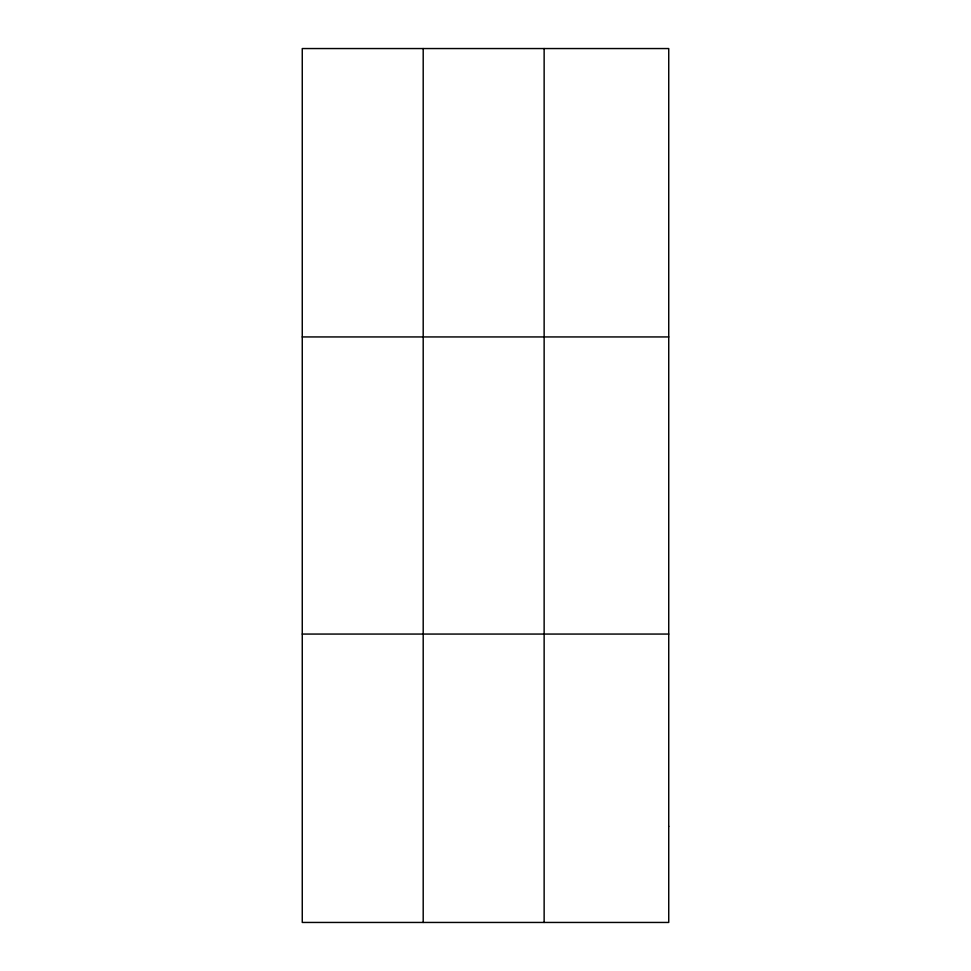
<?xml version="1.0" encoding="UTF-8"?>
<svg xmlns="http://www.w3.org/2000/svg" width="971" height="971" viewBox="0 0 971 971"><rect width="100%" height="100%" fill="white"/><g stroke="black" fill="none" stroke-linecap="round" stroke-linejoin="round"><path stroke-width="1.46" d="M423.198 922.45L423.198 48.55M544.136 922.45L544.136 48.55M302.26 336.937L668.74 336.937M302.26 634.063L668.74 634.063M668.74 826.321L668.74 922.45L302.26 922.45L302.26 48.55L668.74 48.55L668.74 826.321"/></g></svg>
